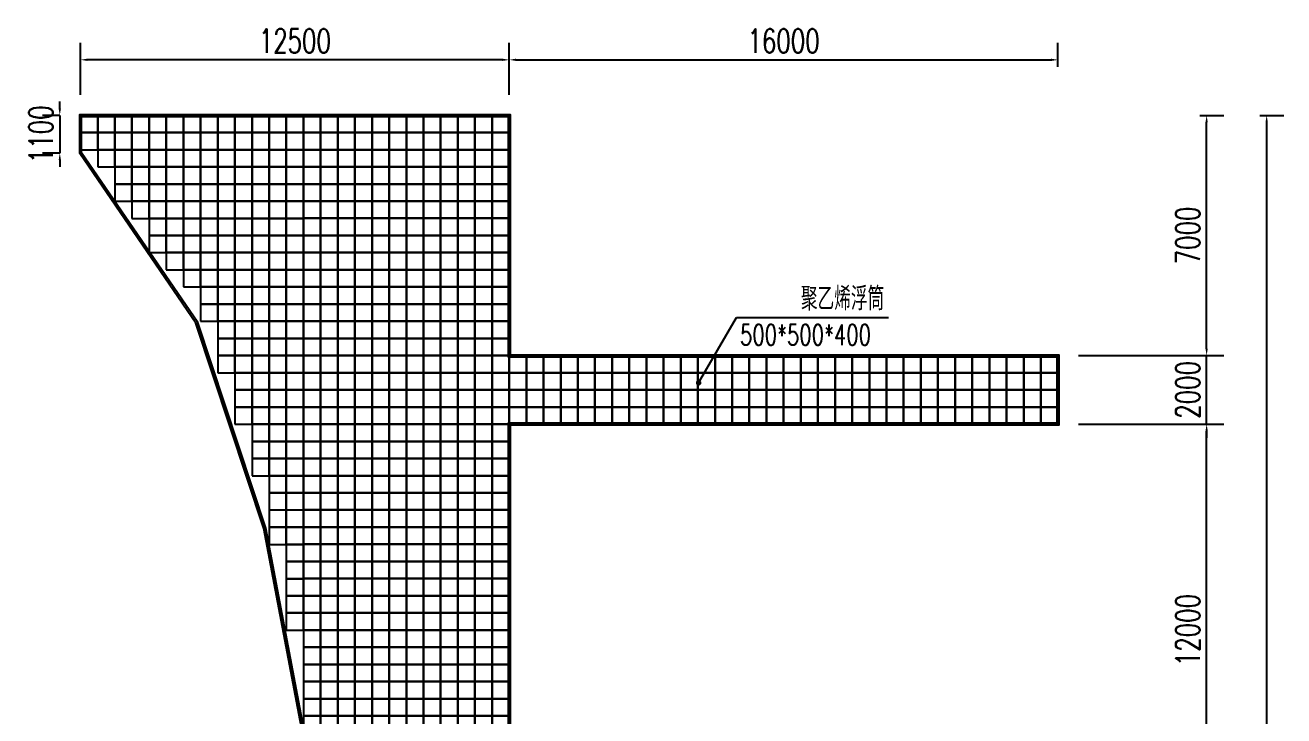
# Model space of a CAD drawing. Header units: millimetres. Extents: x -1003406 to 3312184, y 81337 to 716393.
# Drawn here: x 1389033 to 1425733, y 208694 to 228821 of the extents above; entities that cross this region are included whole.
import ezdxf

# ---------------------------------------------------------------- set-up
doc = ezdxf.new("R2010")
doc.units = ezdxf.units.MM
doc.header["$LTSCALE"] = 10
doc.layers.get('Defpoints').update_dxf_attribs({"linetype": 'CONTINUOUS'})
for name, color, linetype in [('DIM_LEAD', 3, 'CONTINUOUS'), ('PUB_TEXT', 7, 'CONTINUOUS'), ('W-bridge approach引桥', 4, 'CONTINUOUS'), ('W-FLOAT_BOWL浮筒', 253, 'CONTINUOUS'), ('W-STEEL_FRAME钢架', 3, 'CONTINUOUS'), ('W-WOOD_FLOOR木地板', 30, 'CONTINUOUS')]:
    doc.layers.add(name, color=color, linetype=linetype)
doc.styles.add('_TCH_DIM', font='SIMPLEX', dxfattribs={"bigfont": 'GBCBIG'})
doc.styles.add('STANDARD_T3', font='simplex.shx', dxfattribs={"width": 0.7, "bigfont": 'gbcbig.shx'})
doc.dimstyles.new('W&&200', dxfattribs={"dimtxt": 700, "dimasz": 200, "dimexe": 500, "dimexo": 600, "dimgap": 200, "dimtad": 1, "dimdec": 0, "dimzin": 0, "dimdsep": 46, "dimtxsty": 'STANDARD_T3', "dimcen": 0.09, "dimclrd": 1, "dimclre": 1, "dimclrt": 7, "dimazin": 2, "dimtfac": 1, "dimtdec": 0, "dimtix": 1, "dimtmove": 2, "dimatfit": 3, "dimfxl": 100, "dimtolj": 1, "dimtzin": 0, "dimarcsym": 0})

# ---------------------------------------------------------------- blocks, each defined once
blk = doc.blocks.new('*D524')
at = {"layer": 'Defpoints', "color": 0, "transparency": 16777216}
for p in [(1390647, 227811), (1390647, 226192), (1403147, 226192)]:
    blk.add_point(p, dxfattribs=at)
at = {"layer": 'W-WOOD_FLOOR木地板', "color": 1, "lineweight": -2, "transparency": 16777216}
for p, q in [((1390647, 226792), (1390647, 228311)), ((1403147, 226792), (1403147, 228311)), ((1402947, 227811), (1390847, 227811))]:
    blk.add_line(p, q, dxfattribs=at)
at = {"layer": 'W-WOOD_FLOOR木地板', "color": 1, "transparency": 16777216}
for points in [[(1390847, 227845), (1390847, 227778), (1390647, 227811)], [(1402947, 227845), (1402947, 227778), (1403147, 227811)]]:
    blk.add_solid(points, dxfattribs=at)
at = {"layer": 'W-WOOD_FLOOR木地板', "color": 7, "transparency": 16777216, "insert": (1396897, 228361), "char_height": 700, "attachment_point": 5, "style": 'STANDARD_T3'}
blk.add_mtext('\\A1;12500', dxfattribs=at)
blk = doc.blocks.new('*D525')
at = {"layer": 'Defpoints', "color": 0, "transparency": 16777216}
for p in [(1390647, 226192), (1390042, 225092), (1390647, 225092)]:
    blk.add_point(p, dxfattribs=at)
at = {"layer": 'W-WOOD_FLOOR木地板', "color": 1, "lineweight": -2, "transparency": 16777216}
for p, q in [((1390042, 226392), (1390042, 226592)), ((1390047, 226192), (1389542, 226192)), ((1390042, 226192), (1390042, 225092)), ((1390047, 225092), (1389542, 225092)), ((1390042, 224892), (1390042, 224692))]:
    blk.add_line(p, q, dxfattribs=at)
at = {"layer": 'W-WOOD_FLOOR木地板', "color": 1, "transparency": 16777216}
for points in [[(1390009, 226392), (1390076, 226392), (1390042, 226192)], [(1390009, 224892), (1390076, 224892), (1390042, 225092)]]:
    blk.add_solid(points, dxfattribs=at)
at = {"layer": 'W-WOOD_FLOOR木地板', "color": 7, "transparency": 16777216, "insert": (1389492, 225642), "char_height": 700, "attachment_point": 5, "rotation": 90, "style": 'STANDARD_T3'}
blk.add_mtext('\\A1;1100', dxfattribs=at)
blk = doc.blocks.new('A$C2a7ebc25')
at = {"layer": 'W-FLOAT_BOWL浮筒'}
for points in [[(0, 14500), (500, 14500), (500, 15000), (0, 15000)], [(500, 14500), (1000, 14500), (1000, 15000), (500, 15000)], [(1000, 14500), (1500, 14500), (1500, 15000), (1000, 15000)], [(1500, 14500), (2000, 14500), (2000, 15000), (1500, 15000)], [(2000, 14500), (2500, 14500), (2500, 15000), (2000, 15000)], [(2500, 14500), (3000, 14500), (3000, 15000), (2500, 15000)], [(3000, 14500), (3500, 14500), (3500, 15000), (3000, 15000)], [(3500, 14500), (4000, 14500), (4000, 15000), (3500, 15000)], [(4000, 14500), (4500, 14500), (4500, 15000), (4000, 15000)], [(4500, 14500), (5000, 14500), (5000, 15000), (4500, 15000)], [(5000, 14500), (5500, 14500), (5500, 15000), (5000, 15000)], [(5500, 14500), (6000, 14500), (6000, 15000), (5500, 15000)], [(6000, 14500), (6500, 14500), (6500, 15000), (6000, 15000)], [(0, 14000), (500, 14000), (500, 14500), (0, 14500)], [(500, 14000), (1000, 14000), (1000, 14500), (500, 14500)], [(1000, 14000), (1500, 14000), (1500, 14500), (1000, 14500)], [(1500, 14000), (2000, 14000), (2000, 14500), (1500, 14500)], [(2000, 14000), (2500, 14000), (2500, 14500), (2000, 14500)], [(2500, 14000), (3000, 14000), (3000, 14500), (2500, 14500)], [(3000, 14000), (3500, 14000), (3500, 14500), (3000, 14500)], [(3500, 14000), (4000, 14000), (4000, 14500), (3500, 14500)], [(4000, 14000), (4500, 14000), (4500, 14500), (4000, 14500)], [(4500, 14000), (5000, 14000), (5000, 14500), (4500, 14500)], [(5000, 14000), (5500, 14000), (5500, 14500), (5000, 14500)], [(5500, 14000), (6000, 14000), (6000, 14500), (5500, 14500)], [(6000, 14000), (6500, 14000), (6500, 14500), (6000, 14500)], [(500, 13500), (1000, 13500), (1000, 14000), (500, 14000)], [(1000, 13500), (1500, 13500), (1500, 14000), (1000, 14000)], [(1500, 13500), (2000, 13500), (2000, 14000), (1500, 14000)], [(2000, 13500), (2500, 13500), (2500, 14000), (2000, 14000)], [(2500, 13500), (3000, 13500), (3000, 14000), (2500, 14000)], [(3000, 13500), (3500, 13500), (3500, 14000), (3000, 14000)], [(3500, 13500), (4000, 13500), (4000, 14000), (3500, 14000)], [(4000, 13500), (4500, 13500), (4500, 14000), (4000, 14000)], [(4500, 13500), (5000, 13500), (5000, 14000), (4500, 14000)], [(5000, 13500), (5500, 13500), (5500, 14000), (5000, 14000)], [(5500, 13500), (6000, 13500), (6000, 14000), (5500, 14000)], [(6000, 13500), (6500, 13500), (6500, 14000), (6000, 14000)], [(1000, 13000), (1500, 13000), (1500, 13500), (1000, 13500)], [(1500, 13000), (2000, 13000), (2000, 13500), (1500, 13500)], [(2000, 13000), (2500, 13000), (2500, 13500), (2000, 13500)], [(2500, 13000), (3000, 13000), (3000, 13500), (2500, 13500)], [(3000, 13000), (3500, 13000), (3500, 13500), (3000, 13500)], [(3500, 13000), (4000, 13000), (4000, 13500), (3500, 13500)], [(4000, 13000), (4500, 13000), (4500, 13500), (4000, 13500)], [(4500, 13000), (5000, 13000), (5000, 13500), (4500, 13500)], [(5000, 13000), (5500, 13000), (5500, 13500), (5000, 13500)], [(5500, 13000), (6000, 13000), (6000, 13500), (5500, 13500)], [(6000, 13000), (6500, 13000), (6500, 13500), (6000, 13500)], [(1000, 12500), (1500, 12500), (1500, 13000), (1000, 13000)], [(1500, 12500), (2000, 12500), (2000, 13000), (1500, 13000)], [(2000, 12500), (2500, 12500), (2500, 13000), (2000, 13000)], [(2500, 12500), (3000, 12500), (3000, 13000), (2500, 13000)], [(3000, 12500), (3500, 12500), (3500, 13000), (3000, 13000)], [(3500, 12500), (4000, 12500), (4000, 13000), (3500, 13000)], [(4000, 12500), (4500, 12500), (4500, 13000), (4000, 13000)], [(4500, 12500), (5000, 12500), (5000, 13000), (4500, 13000)], [(5000, 12500), (5500, 12500), (5500, 13000), (5000, 13000)], [(5500, 12500), (6000, 12500), (6000, 13000), (5500, 13000)], [(6000, 12500), (6500, 12500), (6500, 13000), (6000, 13000)], [(1500, 12000), (2000, 12000), (2000, 12500), (1500, 12500)], [(2000, 12000), (2500, 12000), (2500, 12500), (2000, 12500)], [(2500, 12000), (3000, 12000), (3000, 12500), (2500, 12500)], [(3000, 12000), (3500, 12000), (3500, 12500), (3000, 12500)], [(3500, 12000), (4000, 12000), (4000, 12500), (3500, 12500)], [(4000, 12000), (4500, 12000), (4500, 12500), (4000, 12500)], [(4500, 12000), (5000, 12000), (5000, 12500), (4500, 12500)], [(5000, 12000), (5500, 12000), (5500, 12500), (5000, 12500)], [(5500, 12000), (6000, 12000), (6000, 12500), (5500, 12500)], [(6000, 12000), (6500, 12000), (6500, 12500), (6000, 12500)], [(2000, 11499), (2500, 11499), (2500, 11999), (2000, 11999)], [(2500, 11499), (3000, 11499), (3000, 11999), (2500, 11999)], [(3000, 11499), (3500, 11499), (3500, 11999), (3000, 11999)], [(3500, 11499), (4000, 11499), (4000, 11999), (3500, 11999)], [(4000, 11499), (4500, 11499), (4500, 11999), (4000, 11999)], [(4500, 11499), (5000, 11499), (5000, 11999), (4500, 11999)], [(5000, 11499), (5500, 11499), (5500, 11999), (5000, 11999)], [(5500, 11499), (6000, 11499), (6000, 11999), (5500, 11999)], [(6000, 11499), (6500, 11499), (6500, 11999), (6000, 11999)], [(2000, 11000), (2500, 11000), (2500, 11500), (2000, 11500)], [(2500, 11000), (3000, 11000), (3000, 11500), (2500, 11500)], [(3000, 11000), (3500, 11000), (3500, 11500), (3000, 11500)], [(3500, 11000), (4000, 11000), (4000, 11500), (3500, 11500)], [(4000, 11000), (4500, 11000), (4500, 11500), (4000, 11500)], [(4500, 11000), (5000, 11000), (5000, 11500), (4500, 11500)], [(5000, 11000), (5500, 11000), (5500, 11500), (5000, 11500)], [(5500, 11000), (6000, 11000), (6000, 11500), (5500, 11500)], [(6000, 11000), (6500, 11000), (6500, 11500), (6000, 11500)], [(2500, 10500), (3000, 10500), (3000, 11000), (2500, 11000)], [(3000, 10500), (3500, 10500), (3500, 11000), (3000, 11000)], [(3500, 10500), (4000, 10500), (4000, 11000), (3500, 11000)], [(4000, 10500), (4500, 10500), (4500, 11000), (4000, 11000)], [(4500, 10500), (5000, 10500), (5000, 11000), (4500, 11000)], [(5000, 10500), (5500, 10500), (5500, 11000), (5000, 11000)], [(5500, 10500), (6000, 10500), (6000, 11000), (5500, 11000)], [(6000, 10500), (6500, 10500), (6500, 11000), (6000, 11000)], [(3000, 10000), (3500, 10000), (3500, 10500), (3000, 10500)], [(3500, 10000), (4000, 10000), (4000, 10500), (3500, 10500)], [(4000, 10000), (4500, 10000), (4500, 10500), (4000, 10500)], [(4500, 10000), (5000, 10000), (5000, 10500), (4500, 10500)], [(5000, 10000), (5500, 10000), (5500, 10500), (5000, 10500)], [(5500, 10000), (6000, 10000), (6000, 10500), (5500, 10500)], [(6000, 10000), (6500, 10000), (6500, 10500), (6000, 10500)], [(3500, 9500), (4000, 9500), (4000, 10000), (3500, 10000)], [(4000, 9500), (4500, 9500), (4500, 10000), (4000, 10000)], [(4500, 9500), (5000, 9500), (5000, 10000), (4500, 10000)], [(5000, 9500), (5500, 9500), (5500, 10000), (5000, 10000)], [(5500, 9500), (6000, 9500), (6000, 10000), (5500, 10000)], [(6000, 9500), (6500, 9500), (6500, 10000), (6000, 10000)], [(3500, 9000), (4000, 9000), (4000, 9500), (3500, 9500)], [(4000, 9000), (4500, 9000), (4500, 9500), (4000, 9500)], [(4500, 9000), (5000, 9000), (5000, 9500), (4500, 9500)], [(5000, 9000), (5500, 9000), (5500, 9500), (5000, 9500)], [(5500, 9000), (6000, 9000), (6000, 9500), (5500, 9500)], [(6000, 9000), (6500, 9000), (6500, 9500), (6000, 9500)], [(4000, 8500), (4500, 8500), (4500, 9000), (4000, 9000)], [(4500, 8500), (5000, 8500), (5000, 9000), (4500, 9000)], [(5000, 8500), (5500, 8500), (5500, 9000), (5000, 9000)], [(5500, 8500), (6000, 8500), (6000, 9000), (5500, 9000)], [(6000, 8500), (6500, 8500), (6500, 9000), (6000, 9000)], [(4000, 8000), (4500, 8000), (4500, 8500), (4000, 8500)], [(4500, 8000), (5000, 8000), (5000, 8500), (4500, 8500)], [(5000, 8000), (5500, 8000), (5500, 8500), (5000, 8500)], [(5500, 8000), (6000, 8000), (6000, 8500), (5500, 8500)], [(6000, 8000), (6500, 8000), (6500, 8500), (6000, 8500)], [(4000, 7500), (4500, 7500), (4500, 8000), (4000, 8000)], [(4500, 7500), (5000, 7500), (5000, 8000), (4500, 8000)], [(5000, 7500), (5500, 7500), (5500, 8000), (5000, 8000)], [(5500, 7500), (6000, 7500), (6000, 8000), (5500, 8000)], [(6000, 7500), (6500, 7500), (6500, 8000), (6000, 8000)], [(4500, 7000), (5000, 7000), (5000, 7500), (4500, 7500)], [(5000, 7000), (5500, 7000), (5500, 7500), (5000, 7500)], [(5500, 7000), (6000, 7000), (6000, 7500), (5500, 7500)], [(6000, 7000), (6500, 7000), (6500, 7500), (6000, 7500)], [(4500, 6500), (5000, 6500), (5000, 7000), (4500, 7000)], [(5000, 6500), (5500, 6500), (5500, 7000), (5000, 7000)], [(5500, 6500), (6000, 6500), (6000, 7000), (5500, 7000)], [(6000, 6500), (6500, 6500), (6500, 7000), (6000, 7000)], [(4500, 6000), (5000, 6000), (5000, 6500), (4500, 6500)], [(5000, 6000), (5500, 6000), (5500, 6500), (5000, 6500)], [(5500, 6000), (6000, 6000), (6000, 6500), (5500, 6500)], [(6000, 6000), (6500, 6000), (6500, 6500), (6000, 6500)], [(5000, 5500), (5500, 5500), (5500, 6000), (5000, 6000)], [(5500, 5500), (6000, 5500), (6000, 6000), (5500, 6000)], [(6000, 5500), (6500, 5500), (6500, 6000), (6000, 6000)], [(5000, 5000), (5500, 5000), (5500, 5500), (5000, 5500)], [(5500, 5000), (6000, 5000), (6000, 5500), (5500, 5500)], [(6000, 5000), (6500, 5000), (6500, 5500), (6000, 5500)], [(5000, 4500), (5500, 4500), (5500, 5000), (5000, 5000)], [(5500, 4500), (6000, 4500), (6000, 5000), (5500, 5000)], [(6000, 4500), (6500, 4500), (6500, 5000), (6000, 5000)], [(5500, 4000), (6000, 4000), (6000, 4500), (5500, 4500)], [(6000, 4000), (6500, 4000), (6500, 4500), (6000, 4500)], [(5500, 3500), (6000, 3500), (6000, 4000), (5500, 4000)], [(6000, 3500), (6500, 3500), (6500, 4000), (6000, 4000)], [(5500, 2999), (6000, 2999), (6000, 3499), (5500, 3499)], [(6000, 2999), (6500, 2999), (6500, 3499), (6000, 3499)], [(5500, 2499), (6000, 2499), (6000, 2999), (5500, 2999)], [(6000, 2499), (6500, 2499), (6500, 2999), (6000, 2999)], [(6000, 1999), (6500, 1999), (6500, 2499), (6000, 2499)], [(6000, 1498), (6500, 1498), (6500, 1998), (6000, 1998)], [(6000, 998), (6500, 998), (6500, 1498), (6000, 1498)], [(6000, 500), (6500, 500), (6500, 1000), (6000, 1000)], [(6000, 0), (6500, 0), (6500, 500), (6000, 500)]]:
    blk.add_lwpolyline(points, close=True, dxfattribs=at)
blk = doc.blocks.new('*D529')
at = {"layer": 'Defpoints', "color": 0, "transparency": 16777216}
for p in [(1403147, 226192), (1425233, 226192), (1403147, 181192)]:
    blk.add_point(p, dxfattribs=at)
at = {"layer": 'W-WOOD_FLOOR木地板', "color": 1, "lineweight": -2, "transparency": 16777216}
for p, q in [((1425033, 226192), (1425733, 226192)), ((1425233, 181392), (1425233, 225992)), ((1425033, 181192), (1425733, 181192))]:
    blk.add_line(p, q, dxfattribs=at)
at = {"layer": 'W-WOOD_FLOOR木地板', "color": 1, "transparency": 16777216}
for points in [[(1425199, 225992), (1425266, 225992), (1425233, 226192)], [(1425199, 181392), (1425266, 181392), (1425233, 181192)]]:
    blk.add_solid(points, dxfattribs=at)
at = {"layer": 'W-WOOD_FLOOR木地板', "color": 7, "transparency": 16777216, "insert": (1424683, 203692), "char_height": 700, "attachment_point": 5, "rotation": 90, "style": 'STANDARD_T3'}
blk.add_mtext('\\A1;45000', dxfattribs=at)
blk = doc.blocks.new('*U518')
at = {"layer": 'W-FLOAT_BOWL浮筒'}
blk.add_lwpolyline([(-250, -250), (250, -250), (250, 250), (-250, 250)], close=True, dxfattribs=at)
blk = doc.blocks.new('*U519')
at = {"layer": 'W-FLOAT_BOWL浮筒', "color": 0, "linetype": 'ByBlock', "lineweight": -2, "transparency": 16777216}
for p in [(0, 44500), (500, 44500), (1000, 44500), (1500, 44500), (2000, 44500), (2500, 44500), (3000, 44500), (3500, 44500), (4000, 44500), (4500, 44500), (5000, 44500), (5500, 44500), (0, 44000), (500, 44000), (1000, 44000), (1500, 44000), (2000, 44000), (2500, 44000), (3000, 44000), (3500, 44000), (4000, 44000), (4500, 44000), (5000, 44000), (5500, 44000), (0, 43500), (500, 43500), (1000, 43500), (1500, 43500), (2000, 43500), (2500, 43500), (3000, 43500), (3500, 43500), (4000, 43500), (4500, 43500), (5000, 43500), (5500, 43500), (0, 43000), (500, 43000), (1000, 43000), (1500, 43000), (2000, 43000), (2500, 43000), (3000, 43000), (3500, 43000), (4000, 43000), (4500, 43000), (5000, 43000), (5500, 43000), (0, 42500), (500, 42500), (1000, 42500), (1500, 42500), (2000, 42500), (2500, 42500), (3000, 42500), (3500, 42500), (4000, 42500), (4500, 42500), (5000, 42500), (5500, 42500), (0, 42000), (500, 42000), (1000, 42000), (1500, 42000), (2000, 42000), (2500, 42000), (3000, 42000), (3500, 42000), (4000, 42000), (4500, 42000), (5000, 42000), (5500, 42000), (0, 41500), (500, 41500), (1000, 41500), (1500, 41500), (2000, 41500), (2500, 41500), (3000, 41500), (3500, 41500), (4000, 41500), (4500, 41500), (5000, 41500), (5500, 41500), (0, 41000), (500, 41000), (1000, 41000), (1500, 41000), (2000, 41000), (2500, 41000), (3000, 41000), (3500, 41000), (4000, 41000), (4500, 41000), (5000, 41000), (5500, 41000), (0, 40500), (500, 40500), (1000, 40500), (1500, 40500), (2000, 40500), (2500, 40500), (3000, 40500), (3500, 40500), (4000, 40500), (4500, 40500), (5000, 40500), (5500, 40500), (0, 40000), (500, 40000), (1000, 40000), (1500, 40000), (2000, 40000), (2500, 40000), (3000, 40000), (3500, 40000), (4000, 40000), (4500, 40000), (5000, 40000), (5500, 40000), (0, 39500), (500, 39500), (1000, 39500), (1500, 39500), (2000, 39500), (2500, 39500), (3000, 39500), (3500, 39500), (4000, 39500), (4500, 39500), (5000, 39500), (5500, 39500), (0, 39000), (500, 39000), (1000, 39000), (1500, 39000), (2000, 39000), (2500, 39000), (3000, 39000), (3500, 39000), (4000, 39000), (4500, 39000), (5000, 39000), (5500, 39000), (0, 38500), (500, 38500), (1000, 38500), (1500, 38500), (2000, 38500), (2500, 38500), (3000, 38500), (3500, 38500), (4000, 38500), (4500, 38500), (5000, 38500), (5500, 38500), (0, 38000), (500, 38000), (1000, 38000), (1500, 38000), (2000, 38000), (2500, 38000), (3000, 38000), (3500, 38000), (4000, 38000), (4500, 38000), (5000, 38000), (5500, 38000), (0, 37500), (500, 37500), (1000, 37500), (1500, 37500), (2000, 37500), (2500, 37500), (3000, 37500), (3500, 37500), (4000, 37500), (4500, 37500), (5000, 37500), (5500, 37500), (0, 37000), (500, 37000), (1000, 37000), (1500, 37000), (2000, 37000), (2500, 37000), (3000, 37000), (3500, 37000), (4000, 37000), (4500, 37000), (5000, 37000), (5500, 37000), (0, 36500), (500, 36500), (1000, 36500), (1500, 36500), (2000, 36500), (2500, 36500), (3000, 36500), (3500, 36500), (4000, 36500), (4500, 36500), (5000, 36500), (5500, 36500), (0, 36000), (500, 36000), (1000, 36000), (1500, 36000), (2000, 36000), (2500, 36000), (3000, 36000), (3500, 36000), (4000, 36000), (4500, 36000), (5000, 36000), (5500, 36000), (0, 35500), (500, 35500), (1000, 35500), (1500, 35500), (2000, 35500), (2500, 35500), (3000, 35500), (3500, 35500), (4000, 35500), (4500, 35500), (5000, 35500), (5500, 35500), (0, 35000), (500, 35000), (1000, 35000), (1500, 35000), (2000, 35000), (2500, 35000), (3000, 35000), (3500, 35000), (4000, 35000), (4500, 35000), (5000, 35000), (5500, 35000), (0, 34500), (500, 34500), (1000, 34500), (1500, 34500), (2000, 34500), (2500, 34500), (3000, 34500), (3500, 34500), (4000, 34500), (4500, 34500), (5000, 34500), (5500, 34500), (0, 34000), (500, 34000), (1000, 34000), (1500, 34000), (2000, 34000), (2500, 34000), (3000, 34000), (3500, 34000), (4000, 34000), (4500, 34000), (5000, 34000), (5500, 34000), (0, 33500), (500, 33500), (1000, 33500), (1500, 33500), (2000, 33500), (2500, 33500), (3000, 33500), (3500, 33500), (4000, 33500), (4500, 33500), (5000, 33500), (5500, 33500), (0, 33000), (500, 33000), (1000, 33000), (1500, 33000), (2000, 33000), (2500, 33000), (3000, 33000), (3500, 33000), (4000, 33000), (4500, 33000), (5000, 33000), (5500, 33000), (0, 32500), (500, 32500), (1000, 32500), (1500, 32500), (2000, 32500), (2500, 32500), (3000, 32500), (3500, 32500), (4000, 32500), (4500, 32500), (5000, 32500), (5500, 32500), (0, 32000), (500, 32000), (1000, 32000), (1500, 32000), (2000, 32000), (2500, 32000), (3000, 32000), (3500, 32000), (4000, 32000), (4500, 32000), (5000, 32000), (5500, 32000), (0, 31500), (500, 31500), (1000, 31500), (1500, 31500), (2000, 31500), (2500, 31500), (3000, 31500), (3500, 31500), (4000, 31500), (4500, 31500), (5000, 31500), (5500, 31500), (0, 31000), (500, 31000), (1000, 31000), (1500, 31000), (2000, 31000), (2500, 31000), (3000, 31000), (3500, 31000), (4000, 31000), (4500, 31000), (5000, 31000), (5500, 31000), (0, 30500), (500, 30500), (1000, 30500), (1500, 30500), (2000, 30500), (2500, 30500), (3000, 30500), (3500, 30500), (4000, 30500), (4500, 30500), (5000, 30500), (5500, 30500), (0, 30000), (500, 30000), (1000, 30000), (1500, 30000), (2000, 30000), (2500, 30000), (3000, 30000), (3500, 30000), (4000, 30000), (4500, 30000), (5000, 30000), (5500, 30000), (0, 29500), (500, 29500), (1000, 29500), (1500, 29500), (2000, 29500), (2500, 29500), (3000, 29500), (3500, 29500), (4000, 29500), (4500, 29500), (5000, 29500), (5500, 29500), (0, 29000), (500, 29000), (1000, 29000), (1500, 29000), (2000, 29000), (2500, 29000), (3000, 29000), (3500, 29000), (4000, 29000), (4500, 29000), (5000, 29000), (5500, 29000), (0, 28500), (500, 28500), (1000, 28500), (1500, 28500), (2000, 28500), (2500, 28500), (3000, 28500), (3500, 28500), (4000, 28500), (4500, 28500), (5000, 28500), (5500, 28500), (0, 28000), (500, 28000), (1000, 28000), (1500, 28000), (2000, 28000), (2500, 28000), (3000, 28000), (3500, 28000), (4000, 28000), (4500, 28000), (5000, 28000), (5500, 28000), (0, 27500), (500, 27500), (1000, 27500), (1500, 27500), (2000, 27500), (2500, 27500), (3000, 27500), (3500, 27500), (4000, 27500), (4500, 27500), (5000, 27500), (5500, 27500), (0, 27000), (500, 27000), (1000, 27000), (1500, 27000), (2000, 27000), (2500, 27000), (3000, 27000), (3500, 27000), (4000, 27000), (4500, 27000), (5000, 27000), (5500, 27000), (0, 26500), (500, 26500), (1000, 26500), (1500, 26500), (2000, 26500), (2500, 26500), (3000, 26500), (3500, 26500), (4000, 26500), (4500, 26500), (5000, 26500), (5500, 26500), (0, 26000), (500, 26000), (1000, 26000), (1500, 26000), (2000, 26000), (2500, 26000), (3000, 26000), (3500, 26000), (4000, 26000), (4500, 26000), (5000, 26000), (5500, 26000), (0, 25500), (500, 25500), (1000, 25500), (1500, 25500), (2000, 25500), (2500, 25500), (3000, 25500), (3500, 25500), (4000, 25500), (4500, 25500), (5000, 25500), (5500, 25500), (0, 25000), (500, 25000), (1000, 25000), (1500, 25000), (2000, 25000), (2500, 25000), (3000, 25000), (3500, 25000), (4000, 25000), (4500, 25000), (5000, 25000), (5500, 25000), (0, 24500), (500, 24500), (1000, 24500), (1500, 24500), (2000, 24500), (2500, 24500), (3000, 24500), (3500, 24500), (4000, 24500), (4500, 24500), (5000, 24500), (5500, 24500), (0, 24000), (500, 24000), (1000, 24000), (1500, 24000), (2000, 24000), (2500, 24000), (3000, 24000), (3500, 24000), (4000, 24000), (4500, 24000), (5000, 24000), (5500, 24000), (0, 23500), (500, 23500), (1000, 23500), (1500, 23500), (2000, 23500), (2500, 23500), (3000, 23500), (3500, 23500), (4000, 23500), (4500, 23500), (5000, 23500), (5500, 23500), (0, 23000), (500, 23000), (1000, 23000), (1500, 23000), (2000, 23000), (2500, 23000), (3000, 23000), (3500, 23000), (4000, 23000), (4500, 23000), (5000, 23000), (5500, 23000), (0, 22500), (500, 22500), (1000, 22500), (1500, 22500), (2000, 22500), (2500, 22500), (3000, 22500), (3500, 22500), (4000, 22500), (4500, 22500), (5000, 22500), (5500, 22500), (0, 22000), (500, 22000), (1000, 22000), (1500, 22000), (2000, 22000), (2500, 22000), (3000, 22000), (3500, 22000), (4000, 22000), (4500, 22000), (5000, 22000), (5500, 22000), (0, 21500), (500, 21500), (1000, 21500), (1500, 21500), (2000, 21500), (2500, 21500), (3000, 21500), (3500, 21500), (4000, 21500), (4500, 21500), (5000, 21500), (5500, 21500), (0, 21000), (500, 21000), (1000, 21000), (1500, 21000), (2000, 21000), (2500, 21000), (3000, 21000), (3500, 21000), (4000, 21000), (4500, 21000), (5000, 21000), (5500, 21000), (0, 20500), (500, 20500), (1000, 20500), (1500, 20500), (2000, 20500), (2500, 20500), (3000, 20500), (3500, 20500), (4000, 20500), (4500, 20500), (5000, 20500), (5500, 20500), (0, 20000), (500, 20000), (1000, 20000), (1500, 20000), (2000, 20000), (2500, 20000), (3000, 20000), (3500, 20000), (4000, 20000), (4500, 20000), (5000, 20000), (5500, 20000), (0, 19500), (500, 19500), (1000, 19500), (1500, 19500), (2000, 19500), (2500, 19500), (3000, 19500), (3500, 19500), (4000, 19500), (4500, 19500), (5000, 19500), (5500, 19500), (0, 19000), (500, 19000), (1000, 19000), (1500, 19000), (2000, 19000), (2500, 19000), (3000, 19000), (3500, 19000), (4000, 19000), (4500, 19000), (5000, 19000), (5500, 19000), (0, 18500), (500, 18500), (1000, 18500), (1500, 18500), (2000, 18500), (2500, 18500), (3000, 18500), (3500, 18500), (4000, 18500), (4500, 18500), (5000, 18500), (5500, 18500), (0, 18000), (500, 18000), (1000, 18000), (1500, 18000), (2000, 18000), (2500, 18000), (3000, 18000), (3500, 18000), (4000, 18000), (4500, 18000), (5000, 18000), (5500, 18000), (0, 17500), (500, 17500), (1000, 17500), (1500, 17500), (2000, 17500), (2500, 17500), (3000, 17500), (3500, 17500), (4000, 17500), (4500, 17500), (5000, 17500), (5500, 17500), (0, 17000), (500, 17000), (1000, 17000), (1500, 17000), (2000, 17000), (2500, 17000), (3000, 17000), (3500, 17000), (4000, 17000), (4500, 17000), (5000, 17000), (5500, 17000), (0, 16500), (500, 16500), (1000, 16500), (1500, 16500), (2000, 16500), (2500, 16500), (3000, 16500), (3500, 16500), (4000, 16500), (4500, 16500), (5000, 16500), (5500, 16500), (0, 16000), (500, 16000), (1000, 16000), (1500, 16000), (2000, 16000), (2500, 16000), (3000, 16000), (3500, 16000), (4000, 16000), (4500, 16000), (5000, 16000), (5500, 16000), (0, 15500), (500, 15500), (1000, 15500), (1500, 15500), (2000, 15500), (2500, 15500), (3000, 15500), (3500, 15500), (4000, 15500), (4500, 15500), (5000, 15500), (5500, 15500), (0, 15000), (500, 15000), (1000, 15000), (1500, 15000), (2000, 15000), (2500, 15000), (3000, 15000), (3500, 15000), (4000, 15000), (4500, 15000), (5000, 15000), (5500, 15000), (0, 14500), (500, 14500), (1000, 14500), (1500, 14500), (2000, 14500), (2500, 14500), (3000, 14500), (3500, 14500), (4000, 14500), (4500, 14500), (5000, 14500), (5500, 14500), (0, 14000), (500, 14000), (1000, 14000), (1500, 14000), (2000, 14000), (2500, 14000), (3000, 14000), (3500, 14000), (4000, 14000), (4500, 14000), (5000, 14000), (5500, 14000), (0, 13500), (500, 13500), (1000, 13500), (1500, 13500), (2000, 13500), (2500, 13500), (3000, 13500), (3500, 13500), (4000, 13500), (4500, 13500), (5000, 13500), (5500, 13500), (0, 13000), (500, 13000), (1000, 13000), (1500, 13000), (2000, 13000), (2500, 13000), (3000, 13000), (3500, 13000), (4000, 13000), (4500, 13000), (5000, 13000), (5500, 13000), (0, 12500), (500, 12500), (1000, 12500), (1500, 12500), (2000, 12500), (2500, 12500), (3000, 12500), (3500, 12500), (4000, 12500), (4500, 12500), (5000, 12500), (5500, 12500), (0, 12000), (500, 12000), (1000, 12000), (1500, 12000), (2000, 12000), (2500, 12000), (3000, 12000), (3500, 12000), (4000, 12000), (4500, 12000), (5000, 12000), (5500, 12000), (0, 11500), (500, 11500), (1000, 11500), (1500, 11500), (2000, 11500), (2500, 11500), (3000, 11500), (3500, 11500), (4000, 11500), (4500, 11500), (5000, 11500), (5500, 11500), (0, 11000), (500, 11000), (1000, 11000), (1500, 11000), (2000, 11000), (2500, 11000), (3000, 11000), (3500, 11000), (4000, 11000), (4500, 11000), (5000, 11000), (5500, 11000), (0, 10500), (500, 10500), (1000, 10500), (1500, 10500), (2000, 10500), (2500, 10500), (3000, 10500), (3500, 10500), (4000, 10500), (4500, 10500), (5000, 10500), (5500, 10500), (0, 10000), (500, 10000), (1000, 10000), (1500, 10000), (2000, 10000), (2500, 10000), (3000, 10000), (3500, 10000), (4000, 10000), (4500, 10000), (5000, 10000), (5500, 10000), (0, 9500), (500, 9500), (1000, 9500), (1500, 9500), (2000, 9500), (2500, 9500), (3000, 9500), (3500, 9500), (4000, 9500), (4500, 9500), (5000, 9500), (5500, 9500), (0, 9000), (500, 9000), (1000, 9000), (1500, 9000), (2000, 9000), (2500, 9000), (3000, 9000), (3500, 9000), (4000, 9000), (4500, 9000), (5000, 9000), (5500, 9000), (0, 8500), (500, 8500), (1000, 8500), (1500, 8500), (2000, 8500), (2500, 8500), (3000, 8500), (3500, 8500), (4000, 8500), (4500, 8500), (5000, 8500), (5500, 8500), (0, 8000), (500, 8000), (1000, 8000), (1500, 8000), (2000, 8000), (2500, 8000), (3000, 8000), (3500, 8000), (4000, 8000), (4500, 8000), (5000, 8000), (5500, 8000), (0, 7500), (500, 7500), (1000, 7500), (1500, 7500), (2000, 7500), (2500, 7500), (3000, 7500), (3500, 7500), (4000, 7500), (4500, 7500), (5000, 7500), (5500, 7500), (0, 7000), (500, 7000), (1000, 7000), (1500, 7000), (2000, 7000), (2500, 7000), (3000, 7000), (3500, 7000), (4000, 7000), (4500, 7000), (5000, 7000), (5500, 7000), (0, 6500), (500, 6500), (1000, 6500), (1500, 6500), (2000, 6500), (2500, 6500), (3000, 6500), (3500, 6500), (4000, 6500), (4500, 6500), (5000, 6500), (5500, 6500), (0, 6000), (500, 6000), (1000, 6000), (1500, 6000), (2000, 6000), (2500, 6000), (3000, 6000), (3500, 6000), (4000, 6000), (4500, 6000), (5000, 6000), (5500, 6000), (0, 5500), (500, 5500), (1000, 5500), (1500, 5500), (2000, 5500), (2500, 5500), (3000, 5500), (3500, 5500), (4000, 5500), (4500, 5500), (5000, 5500), (5500, 5500), (0, 5000), (500, 5000), (1000, 5000), (1500, 5000), (2000, 5000), (2500, 5000), (3000, 5000), (3500, 5000), (4000, 5000), (4500, 5000), (5000, 5000), (5500, 5000), (0, 4500), (500, 4500), (1000, 4500), (1500, 4500), (2000, 4500), (2500, 4500), (3000, 4500), (3500, 4500), (4000, 4500), (4500, 4500), (5000, 4500), (5500, 4500), (0, 4000), (500, 4000), (1000, 4000), (1500, 4000), (2000, 4000), (2500, 4000), (3000, 4000), (3500, 4000), (4000, 4000), (4500, 4000), (5000, 4000), (5500, 4000), (0, 3500), (500, 3500), (1000, 3500), (1500, 3500), (2000, 3500), (2500, 3500), (3000, 3500), (3500, 3500), (4000, 3500), (4500, 3500), (5000, 3500), (5500, 3500), (0, 3000), (500, 3000), (1000, 3000), (1500, 3000), (2000, 3000), (2500, 3000), (3000, 3000), (3500, 3000), (4000, 3000), (4500, 3000), (5000, 3000), (5500, 3000), (0, 2500), (500, 2500), (1000, 2500), (1500, 2500), (2000, 2500), (2500, 2500), (3000, 2500), (3500, 2500), (4000, 2500), (4500, 2500), (5000, 2500), (5500, 2500), (0, 2000), (500, 2000), (1000, 2000), (1500, 2000), (2000, 2000), (2500, 2000), (3000, 2000), (3500, 2000), (4000, 2000), (4500, 2000), (5000, 2000), (5500, 2000), (0, 1500), (500, 1500), (1000, 1500), (1500, 1500), (2000, 1500), (2500, 1500), (3000, 1500), (3500, 1500), (4000, 1500), (4500, 1500), (5000, 1500), (5500, 1500), (0, 1000), (500, 1000), (1000, 1000), (1500, 1000), (2000, 1000), (2500, 1000), (3000, 1000), (3500, 1000), (4000, 1000), (4500, 1000), (5000, 1000), (5500, 1000), (0, 500), (500, 500), (1000, 500), (1500, 500), (2000, 500), (2500, 500), (3000, 500), (3500, 500), (4000, 500), (4500, 500), (5000, 500), (5500, 500), (0, 0), (500, 0), (1000, 0), (1500, 0), (2000, 0), (2500, 0), (3000, 0), (3500, 0), (4000, 0), (4500, 0), (5000, 0), (5500, 0)]:
    blk.add_blockref('*U518', p, dxfattribs=at)
blk = doc.blocks.new('*U516')
at = {"layer": 'W-FLOAT_BOWL浮筒'}
blk.add_lwpolyline([(-250, -250), (250, -250), (250, 250), (-250, 250)], close=True, dxfattribs=at)
blk = doc.blocks.new('*U517')
at = {"layer": 'W-FLOAT_BOWL浮筒', "color": 0, "linetype": 'ByBlock', "lineweight": -2, "transparency": 16777216}
for p in [(0, 1500), (500, 1500), (1000, 1500), (1500, 1500), (2000, 1500), (2500, 1500), (3000, 1500), (3500, 1500), (4000, 1500), (4500, 1500), (5000, 1500), (5500, 1500), (6000, 1500), (6500, 1500), (7000, 1500), (7500, 1500), (8000, 1500), (8500, 1500), (9000, 1500), (9500, 1500), (10000, 1500), (10500, 1500), (11000, 1500), (11500, 1500), (12000, 1500), (12500, 1500), (13000, 1500), (13500, 1500), (14000, 1500), (14500, 1500), (15000, 1500), (15500, 1500), (0, 1000), (500, 1000), (1000, 1000), (1500, 1000), (2000, 1000), (2500, 1000), (3000, 1000), (3500, 1000), (4000, 1000), (4500, 1000), (5000, 1000), (5500, 1000), (6000, 1000), (6500, 1000), (7000, 1000), (7500, 1000), (8000, 1000), (8500, 1000), (9000, 1000), (9500, 1000), (10000, 1000), (10500, 1000), (11000, 1000), (11500, 1000), (12000, 1000), (12500, 1000), (13000, 1000), (13500, 1000), (14000, 1000), (14500, 1000), (15000, 1000), (15500, 1000), (0, 500), (500, 500), (1000, 500), (1500, 500), (2000, 500), (2500, 500), (3000, 500), (3500, 500), (4000, 500), (4500, 500), (5000, 500), (5500, 500), (6000, 500), (6500, 500), (7000, 500), (7500, 500), (8000, 500), (8500, 500), (9000, 500), (9500, 500), (10000, 500), (10500, 500), (11000, 500), (11500, 500), (12000, 500), (12500, 500), (13000, 500), (13500, 500), (14000, 500), (14500, 500), (15000, 500), (15500, 500), (0, 0), (500, 0), (1000, 0), (1500, 0), (2000, 0), (2500, 0), (3000, 0), (3500, 0), (4000, 0), (4500, 0), (5000, 0), (5500, 0), (6000, 0), (6500, 0), (7000, 0), (7500, 0), (8000, 0), (8500, 0), (9000, 0), (9500, 0), (10000, 0), (10500, 0), (11000, 0), (11500, 0), (12000, 0), (12500, 0), (13000, 0), (13500, 0), (14000, 0), (14500, 0), (15000, 0), (15500, 0)]:
    blk.add_blockref('*U516', p, dxfattribs=at)
blk = doc.blocks.new('*D533')
at = {"layer": 'Defpoints', "color": 0, "transparency": 16777216}
for p in [(1419147, 217192), (1423482, 217192), (1419147, 205192)]:
    blk.add_point(p, dxfattribs=at)
at = {"layer": 'W-bridge approach引桥', "color": 1, "lineweight": -2, "transparency": 16777216}
for p, q in [((1419747, 217192), (1423982, 217192)), ((1423482, 205392), (1423482, 216992)), ((1419747, 205192), (1423982, 205192))]:
    blk.add_line(p, q, dxfattribs=at)
at = {"layer": 'W-bridge approach引桥', "color": 1, "transparency": 16777216}
for points in [[(1423449, 216992), (1423515, 216992), (1423482, 217192)], [(1423449, 205392), (1423515, 205392), (1423482, 205192)]]:
    blk.add_solid(points, dxfattribs=at)
at = {"layer": 'W-bridge approach引桥', "color": 7, "transparency": 16777216, "insert": (1422932, 211192), "char_height": 700, "attachment_point": 5, "rotation": 90, "style": 'STANDARD_T3'}
blk.add_mtext('\\A1;12000', dxfattribs=at)
blk = doc.blocks.new('*D534')
at = {"layer": 'Defpoints', "color": 0, "transparency": 16777216}
for p in [(1419147, 219192), (1423482, 219192), (1419147, 217192)]:
    blk.add_point(p, dxfattribs=at)
at = {"layer": 'W-bridge approach引桥', "color": 1, "lineweight": -2, "transparency": 16777216}
for p, q in [((1423482, 219392), (1423482, 219592)), ((1419747, 219192), (1423982, 219192)), ((1423482, 217192), (1423482, 219192)), ((1419747, 217192), (1423982, 217192)), ((1423482, 216992), (1423482, 216792))]:
    blk.add_line(p, q, dxfattribs=at)
at = {"layer": 'W-bridge approach引桥', "color": 1, "transparency": 16777216}
for points in [[(1423449, 219392), (1423515, 219392), (1423482, 219192)], [(1423449, 216992), (1423515, 216992), (1423482, 217192)]]:
    blk.add_solid(points, dxfattribs=at)
at = {"layer": 'W-bridge approach引桥', "color": 7, "transparency": 16777216, "insert": (1422932, 218192), "char_height": 700, "attachment_point": 5, "rotation": 90, "style": 'STANDARD_T3'}
blk.add_mtext('\\A1;2000', dxfattribs=at)
blk = doc.blocks.new('*D535')
at = {"layer": 'Defpoints', "color": 0, "transparency": 16777216}
for p in [(1403147, 226192), (1423482, 226192), (1419147, 219192)]:
    blk.add_point(p, dxfattribs=at)
at = {"layer": 'W-bridge approach引桥', "color": 1, "lineweight": -2, "transparency": 16777216}
for p, q in [((1423282, 226192), (1423982, 226192)), ((1423482, 219392), (1423482, 225992)), ((1423282, 219192), (1423982, 219192))]:
    blk.add_line(p, q, dxfattribs=at)
at = {"layer": 'W-bridge approach引桥', "color": 1, "transparency": 16777216}
for points in [[(1423449, 225992), (1423515, 225992), (1423482, 226192)], [(1423449, 219392), (1423515, 219392), (1423482, 219192)]]:
    blk.add_solid(points, dxfattribs=at)
at = {"layer": 'W-bridge approach引桥', "color": 7, "transparency": 16777216, "insert": (1422932, 222692), "char_height": 700, "attachment_point": 5, "rotation": 90, "style": 'STANDARD_T3'}
blk.add_mtext('\\A1;7000', dxfattribs=at)
blk = doc.blocks.new('*D537')
at = {"layer": 'Defpoints', "color": 0, "transparency": 16777216}
for p in [(1419147, 227811), (1403147, 226192), (1419147, 219192)]:
    blk.add_point(p, dxfattribs=at)
at = {"layer": 'W-WOOD_FLOOR木地板', "color": 1, "lineweight": -2, "transparency": 16777216}
for p, q in [((1403147, 227611), (1403147, 228311)), ((1419147, 227611), (1419147, 228311)), ((1403347, 227811), (1418947, 227811))]:
    blk.add_line(p, q, dxfattribs=at)
at = {"layer": 'W-WOOD_FLOOR木地板', "color": 1, "transparency": 16777216}
for points in [[(1403347, 227845), (1403347, 227778), (1403147, 227811)], [(1418947, 227845), (1418947, 227778), (1419147, 227811)]]:
    blk.add_solid(points, dxfattribs=at)
at = {"layer": 'W-WOOD_FLOOR木地板', "color": 7, "transparency": 16777216, "insert": (1411147, 228361), "char_height": 700, "attachment_point": 5, "style": 'STANDARD_T3'}
blk.add_mtext('\\A1;16000', dxfattribs=at)

msp = doc.modelspace()

# ---------------------------------------------------------------- linework, layer by layer
at = {"layer": 'DIM_LEAD'}
for p, q in [((1408669.2, 218397.7), (1409772.4, 220302.9)), ((1409772.4, 220302.9), (1414206.5, 220302.9))]:
    msp.add_line(p, q, dxfattribs=at)
at = {"layer": 'DIM_LEAD', "const_width": 80}
msp.add_lwpolyline([(1408649.1, 218363.1, 1), (1408689.2, 218432.4, 1)], format="xyb", close=True, dxfattribs=at)
at = {"layer": 'W-FLOAT_BOWL浮筒', "const_width": 5}
msp.add_lwpolyline([(1403147.1, 191192), (1419147.1, 191192), (1419147.1, 189192), (1403147.1, 189192), (1403147.1, 181192), (1397147.1, 181192), (1397147.1, 208204.2), (1396013.7, 214156.7), (1394034.1, 220143.6), (1390647.1, 225088), (1390647.1, 226192), (1403147.1, 226192), (1403147.1, 219192), (1419147.1, 219192), (1419147.1, 217192), (1403147.1, 217192), (1403147.1, 205192), (1419147.1, 205192), (1419147.1, 203192), (1403147.1, 203192), (1403147.1, 191192)], dxfattribs=at)
at = {"layer": 'W-STEEL_FRAME钢架'}
msp.add_lwpolyline([(1403172.1, 191217), (1419172.1, 191217), (1419172.1, 189167), (1403172.1, 189167), (1403172.1, 181167), (1397122.1, 181167), (1397122.1, 208201.9), (1395989.4, 214150.4), (1394011.4, 220132.4), (1390622.1, 225080.3), (1390622.1, 226217), (1403172.1, 226217), (1403172.1, 219217), (1419172.1, 219217), (1419172.1, 217167), (1403172.1, 217167), (1403172.1, 205217), (1419172.1, 205217), (1419172.1, 203167), (1403172.1, 203167)], close=True, dxfattribs=at)
msp.add_lwpolyline([(1419114.1, 205159), (1419114.1, 203225), (1403114.1, 203225), (1403114.1, 191159), (1419114.1, 191159), (1419114.1, 189225), (1403114.1, 189225), (1403114.1, 181225), (1397180.1, 181225), (1397180.1, 208207.3), (1396045.7, 214165), (1394063.9, 220158.4), (1390680.1, 225098.3), (1390680.1, 226159), (1403114.1, 226159), (1403114.1, 219159), (1419114.1, 219159), (1419114.1, 217225), (1403114.1, 217225), (1403114.1, 205159), (1419114.1, 205159), (1419114.1, 203225), (1403114.1, 203225), (1403114.1, 191159)], dxfattribs=at)

# ---------------------------------------------------------------- block references
at = {"layer": 'W-FLOAT_BOWL浮筒', "color": 2}
for name, p in [('*U519', (1397397.1, 181442)), ('*U517', (1403397.1, 217442))]:
    msp.add_blockref(name, p, dxfattribs=at)
at = {"layer": 'W-STEEL_FRAME钢架'}
msp.add_blockref('A$C2a7ebc25', (1390647.1, 211191.7), dxfattribs=at)
msp.add_blockref('A$C2a7ebc25', (1390647.1, 211191.7), dxfattribs=at)

# ---------------------------------------------------------------- texts
at = {"layer": 'PUB_TEXT', "color": 7, "style": '_TCH_DIM'}
msp.add_text('聚乙烯浮筒', height=675.18, dxfattribs=at).set_placement((1411650.8, 220512.9))
at = {"layer": 'PUB_TEXT', "color": 7, "style": '_TCH_DIM', "width": 0.705882}
msp.add_text('500*500*400', height=595, dxfattribs=at).set_placement((1409876.5, 219497.9))

# ---------------------------------------------------------------- dimensions: what is measured, and where the dimension line sits
at = {"layer": 'W-bridge approach引桥'}
dim = msp.add_linear_dim(base=(1423482.1, 226192), p1=(1419147.1, 219192), p2=(1403147.1, 226192), angle=90, dimstyle='W&&200', override={"dimfxl": 200, "dimfxlon": 1}, dxfattribs=at)
dim.commit()
dim.dimension.update_dxf_attribs({"geometry": '*D535', "text_midpoint": (1422932.1, 222692)})
for base, p1, p2, picture, middle in [((1423482.1, 219192), (1419147.1, 217192), (1419147.1, 219192), '*D534', (1422932.1, 218192)), ((1423482.1, 217192), (1419147.1, 205192), (1419147.1, 217192), '*D533', (1422932.1, 211192))]:
    dim = msp.add_linear_dim(base=base, p1=p1, p2=p2, angle=90, dimstyle='W&&200', dxfattribs=at)
    dim.commit()
    dim.dimension.update_dxf_attribs({"geometry": picture, "text_midpoint": middle})
at = {"layer": 'W-WOOD_FLOOR木地板'}
dim = msp.add_linear_dim(base=(1390647.1, 227811.4), p1=(1403147.1, 226192), p2=(1390647.1, 226192), dimstyle='W&&200', dxfattribs=at)
dim.commit()
dim.dimension.update_dxf_attribs({"geometry": '*D524', "text_midpoint": (1396897.1, 228361.4)})
dim = msp.add_linear_dim(base=(1419147.1, 227811.4), p1=(1403147.1, 226192), p2=(1419147.1, 219192), dimstyle='W&&200', override={"dimfxl": 200, "dimfxlon": 1}, dxfattribs=at)
dim.commit()
dim.dimension.update_dxf_attribs({"geometry": '*D537', "text_midpoint": (1411147.1, 228361.4)})
dim = msp.add_linear_dim(base=(1390042.4, 225092), p1=(1390647.1, 226192), p2=(1390647.1, 225092), angle=90, dimstyle='W&&200', dxfattribs=at)
dim.commit()
dim.dimension.update_dxf_attribs({"geometry": '*D525', "text_midpoint": (1389492.4, 225642)})
dim = msp.add_linear_dim(base=(1425232.7, 226192), p1=(1403147.1, 181192), p2=(1403147.1, 226192), angle=90, dimstyle='W&&200', override={"dimfxl": 200, "dimfxlon": 1}, dxfattribs=at)
dim.commit()
dim.dimension.update_dxf_attribs({"geometry": '*D529', "text_midpoint": (1424682.7, 203692)})

doc.saveas('drawing.dxf')
